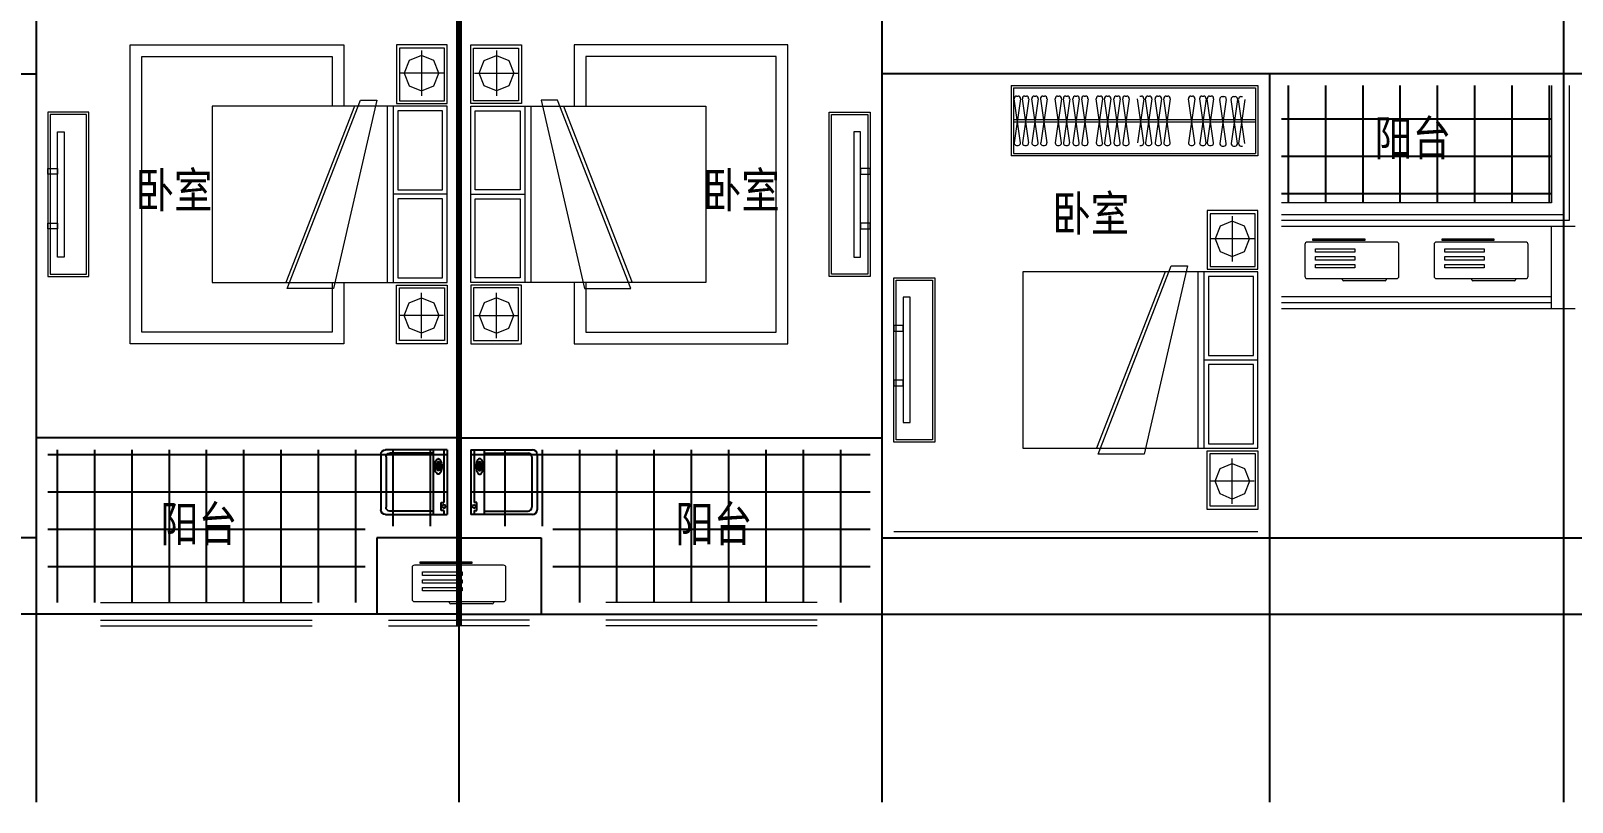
# Model space of a CAD drawing. Extents: x 534658 to 605938, y 404593 to 454993.
# Drawn here: x 563654 to 576773, y 421221 to 427786 of the extents above; entities that cross this region are included whole.
import ezdxf

# ---------------------------------------------------------------- set-up
doc = ezdxf.new("R2010")
doc.units = 0
doc.header["$LTSCALE"] = 1000
doc.header["$MEASUREMENT"] = 0
for name, color, linetype in [('0_厨卫', 154, 'Continuous'), ('0_铺地填充', 251, 'Continuous'), ('DOTE', 1, 'Continuous'), ('PUB_TEXT', 7, 'Continuous')]:
    doc.layers.add(name, color=color, linetype=linetype)
for name, color, linetype, lineweight in [('0_家具', 31, 'Continuous', 9), ('0_栏杆', 163, 'Continuous', 5), ('0_看线', 180, 'Continuous', 9), ('0_空调', 31, 'Continuous', 9)]:
    doc.layers.add(name, color=color, linetype=linetype, lineweight=lineweight)
doc.styles.get("Standard").update_dxf_attribs({"font": 'gbenor.shx', "bigfont": 'gbcbig.shx'})
doc.styles.add('黑体', font='SIMHEI.TTF', dxfattribs={"width": 0.8})
pattern_1 = [(0, (0, 0), (0, 317.5), []), (90, (0, 0), (-317.5, 2e-14), [])]

# ---------------------------------------------------------------- blocks, each defined once
blk = doc.blocks.new('ytjhgkj')
at = {"layer": '0_家具', "ltscale": 0.5}
blk.add_lwpolyline([(34949, 26116), (34599, 26116), (34599, 27516), (34949, 27516)], close=True, dxfattribs=at)
at = {"layer": '0_家具', "color": 251, "ltscale": 40}
for points in [[(34929, 26136), (34619, 26136), (34619, 27496), (34929, 27496)], [(34739, 27349), (34681, 27349), (34681, 26283), (34739, 26283)], [(34681, 27110), (34599, 27110), (34599, 27062), (34681, 27062)], [(34681, 26644), (34599, 26644), (34599, 26596), (34681, 26596)]]:
    blk.add_lwpolyline(points, close=True, dxfattribs=at)
blk = doc.blocks.new('543532535')
at = {"layer": '0_家具'}
for p, q in [((-2370, -135), (-2266, -91)), ((-2266, -49), (-2266, -435)), ((-2266, -91), (-2162, -135)), ((-2453, -242), (-2079, -242)), ((-2412, -242), (-2370, -135)), ((-2370, -349), (-2412, -242)), ((-2162, -135), (-2119, -242)), ((-2119, -242), (-2162, -349)), ((-2266, -393), (-2370, -349)), ((-2162, -349), (-2266, -393)), ((-485, -524), (-2485, -524)), ((-2485, -524), (-2485, -2024)), ((-2025, -2024), (-2025, -524)), ((-1974, -2024), (-1974, -524)), ((-1885, -2074), (-1517, -473)), ((-1123, -473), (-1746, -2074)), ((-1695, -2024), (-1111, -524)), ((-1517, -473), (-1123, -473)), ((-485, -2024), (-485, -524)), ((-2446, -562), (-2446, -1235)), ((-2063, -562), (-2446, -562)), ((-2063, -1235), (-2063, -562)), ((-2485, -1274), (-2025, -1274)), ((-2446, -1235), (-2063, -1235)), ((-2446, -1312), (-2446, -1985)), ((-2063, -1312), (-2446, -1312)), ((-2063, -1985), (-2063, -1312)), ((-2485, -2024), (-485, -2024)), ((-2446, -1985), (-2063, -1985)), ((-1746, -2074), (-1885, -2074)), ((-2370, -2198), (-2412, -2305)), ((-2266, -2154), (-2370, -2198)), ((-2266, -2498), (-2266, -2113)), ((-2162, -2198), (-2266, -2154)), ((-2119, -2305), (-2162, -2198)), ((-2453, -2305), (-2079, -2305)), ((-2412, -2305), (-2370, -2412)), ((-2162, -2412), (-2119, -2305)), ((-2370, -2412), (-2266, -2456)), ((-2266, -2456), (-2162, -2412))]:
    blk.add_line(p, q, dxfattribs=at)
for points in [[(-2078, -500), (-2485, -500), (-2485, 0), (-2053, 0), (-2053, -500)], [(-2078, -2047), (-2485, -2047), (-2485, -2547), (-2053, -2547), (-2053, -2047)]]:
    blk.add_lwpolyline(points, close=True, dxfattribs=at)
blk.add_lwpolyline([(-1606, -524), (-1606, 0), (215, 0), (215, -2547), (-1606, -2547), (-1606, -2024)], dxfattribs=at)
at = {"layer": '0_家具', "color": 8}
for points in [[(-2078, -477), (-2461, -477), (-2461, -30), (-2078, -30)], [(-2078, -2070), (-2461, -2070), (-2461, -2517), (-2078, -2517)]]:
    blk.add_lwpolyline(points, close=True, dxfattribs=at)
blk.add_lwpolyline([(-1506, -524), (-1506, -100), (115, -100), (115, -2447), (-1506, -2447), (-1506, -2024)], dxfattribs=at)
blk = doc.blocks.new('2362663456')
at = {"layer": '0_家具'}
for p, q in [((-549222, -221839), (-549265, -221946)), ((-549119, -221794), (-549222, -221839)), ((-549119, -221753), (-549119, -222138)), ((-549015, -221839), (-549119, -221794)), ((-548972, -221946), (-549015, -221839)), ((-548932, -221946), (-549305, -221946)), ((-549265, -221946), (-549222, -222053)), ((-549015, -222053), (-548972, -221946)), ((-549222, -222053), (-549119, -222097)), ((-549119, -222097), (-549015, -222053)), ((-550900, -222227), (-548900, -222227)), ((-550900, -223727), (-550900, -222227)), ((-549690, -223727), (-550274, -222227)), ((-549868, -222176), (-550261, -222176)), ((-550261, -222176), (-549639, -223778)), ((-549499, -223778), (-549868, -222176)), ((-549410, -223727), (-549410, -222227)), ((-549360, -223727), (-549360, -222227)), ((-548900, -222227), (-548900, -223727)), ((-549321, -222265), (-548938, -222265)), ((-549321, -222939), (-549321, -222265)), ((-548938, -222265), (-548938, -222939)), ((-548900, -222977), (-549360, -222977)), ((-548938, -222939), (-549321, -222939)), ((-549321, -223015), (-548938, -223015)), ((-549321, -223689), (-549321, -223015)), ((-548938, -223015), (-548938, -223689)), ((-548900, -223727), (-550900, -223727)), ((-549639, -223778), (-549499, -223778)), ((-548938, -223689), (-549321, -223689)), ((-549119, -224202), (-549119, -223816)), ((-549265, -224009), (-549222, -223902)), ((-549222, -223902), (-549119, -223858)), ((-549119, -223858), (-549015, -223902)), ((-549015, -223902), (-548972, -224009)), ((-548932, -224009), (-549305, -224009)), ((-549222, -224116), (-549265, -224009)), ((-548972, -224009), (-549015, -224116)), ((-549119, -224160), (-549222, -224116)), ((-549015, -224116), (-549119, -224160))]:
    blk.add_line(p, q, dxfattribs=at)
for points in [[(-549306, -222204), (-548900, -222204), (-548900, -221704), (-549332, -221704), (-549332, -222204)], [(-549306, -223751), (-548900, -223751), (-548900, -224251), (-549332, -224251), (-549332, -223751)]]:
    blk.add_lwpolyline(points, close=True, dxfattribs=at)
at = {"layer": '0_家具', "color": 8}
for points in [[(-549306, -222181), (-548924, -222181), (-548924, -221734), (-549306, -221734)], [(-549306, -223774), (-548924, -223774), (-548924, -224221), (-549306, -224221)]]:
    blk.add_lwpolyline(points, close=True, dxfattribs=at)
blk = doc.blocks.new('A$C0FD84BE6')
at = {"layer": '0_空调', "color": 8}
for p, q in [((320, 10), (320, 20)), ((693, 20), (693, 10)), ((683, 0), (330, 0))]:
    blk.add_line(p, q, dxfattribs=at)
at = {"layer": '0_空调'}
blk.add_lwpolyline([(20, 20), (780, 20, 0.414214), (800, 40), (800, 310, 0.414214), (780, 330), (20, 330, 0.414214), (0, 310), (0, 40, 0.414214)], format="xyb", close=True, dxfattribs=at)
at = {"layer": '0_空调', "color": 8}
for points in [[(69, 359), (509, 359), (509, 344), (69, 344)], [(90, 272), (426, 272), (426, 243), (90, 243)], [(90, 206), (426, 206), (426, 177), (90, 177)], [(90, 140), (426, 140), (426, 111), (90, 111)]]:
    blk.add_lwpolyline(points, close=True, dxfattribs=at)
for centre, start, end in [((330, 10), 180, 270), ((683, 10), 270, 0)]:
    blk.add_arc(centre, 10, start, end, dxfattribs=at)
blk = doc.blocks.new('A$C18574356')
for p, q in [((0, 552), (0, 0)), ((29, 552), (29, 101)), ((71, 448), (79, 448)), ((91, 435), (77, 435)), ((77, 435), (77, 383)), ((91, 383), (91, 435)), ((116, 522), (489, 522)), ((521, 490), (521, 62)), ((70, 374), (79, 375)), ((77, 383), (91, 383)), ((53, 101), (28, 101)), ((28, 34), (53, 34)), ((29, 34), (29, 0)), ((53, 34), (53, 101)), ((116, 30), (489, 30))]:
    blk.add_line(p, q)
at = {"linetype": 'Continuous'}
for p, q in [((0, 552), (525, 552)), ((116, 0), (116, 552)), ((565, 512), (565, 40)), ((525, 0), (0, 0))]:
    blk.add_line(p, q, dxfattribs=at)
blk.add_lwpolyline([(76, 343, 0.185158), (86, 347, 0.102042), (98, 362, 0.060862), (104, 382, 0.047173), (107, 409, 0.047173), (104, 436, 0.060862), (98, 456, 0.102042), (86, 472, 0.185158), (76, 476, 0.185158), (66, 472, 0.102042), (54, 456, 0.060862), (48, 436, 0.047173), (45, 409, 0.047173), (48, 382, 0.060862), (54, 362, 0.102042), (66, 347, 0.185158)], format="xyb", close=True)
for points in [[(71, 448, 0.259034), (68, 446, 0.076276), (64, 437, 0.036515), (62, 426, 0.026615), (61, 411, 0.026615), (62, 396, 0.036515), (64, 385, 0.076276), (68, 376, 0.259034), (71, 375, 0.078462), (72, 375, 0.056762)], [(79, 448, 0.259034), (76, 446, 0.076276), (72, 437, 0.036515), (71, 426, 0.026615), (70, 411, 0.026615), (71, 396, 0.036515), (72, 385, 0.076276), (76, 376, 0.259034), (79, 375, 0.259034), (82, 376, 0.056762), (85, 383, 0.036515)], [(86, 435, 0.008736), (86, 437, 0.076276), (82, 446, 0.259034), (79, 448, 0.259034)]]:
    blk.add_lwpolyline(points, format="xyb")
blk.add_circle((28, 69), 14)
for centre, start, end in [((525, 512), 0, 90), ((525, 40), 270, 0)]:
    blk.add_arc(centre, 40, start, end, dxfattribs=at)
for centre, start, end in [((489, 490), 0, 90), ((489, 62), 270, 0)]:
    blk.add_arc(centre, 32, start, end)
at = {"width": 0.8, "flags": 9}
for tag in ['YSIZE', 'XSIZE']:
    blk.add_attdef(tag, (0, 276), '', height=0.4, rotation=90, dxfattribs=at)

msp = doc.modelspace()

# ---------------------------------------------------------------- hatches: boundary and pattern name
at = {"layer": '0_铺地填充'}
h = msp.add_hatch(dxfattribs=at)
h.set_pattern_fill('NET', color=256, scale=100, style=0)
h.set_pattern_definition(pattern_1)
h.paths.add_polyline_path([(576598, 426321), (576598, 427321), (576198, 427321), (574698, 427321), (574298, 427321), (574298, 426321)])
h.paths.add_polyline_path([(574990, 426586), (575880, 426586), (575880, 427173), (574990, 427173)], flags=24)
h = msp.add_hatch(dxfattribs=at)
h.set_pattern_fill('NET', color=256, scale=100, style=0)
h.set_pattern_definition(pattern_1)
h.paths.add_polyline_path([(566498, 423571), (567198, 423571), (567198, 424221), (566498, 424221), (563798, 424221), (563798, 422921), (566498, 422921)])
h.paths.add_polyline_path([(564657, 423302), (565547, 423302), (565547, 423889), (564657, 423889)], flags=24)
h = msp.add_hatch(dxfattribs=at)
h.set_pattern_fill('NET', color=256, scale=100, style=0)
h.set_pattern_definition(pattern_1)
h.paths.add_polyline_path([(567398, 424221), (568098, 424221), (570798, 424221), (570798, 422921), (568098, 422921), (568098, 423571), (567398, 423571)])
h.paths.add_polyline_path([(569939, 423302), (569049, 423302), (569049, 423889), (569939, 423889)], flags=24)

# ---------------------------------------------------------------- linework, layer by layer
at = {"const_width": 50}
msp.add_lwpolyline([(567298, 431821), (567298, 422721)], dxfattribs=at)
at = {"layer": '0_家具'}
for p, q in [((571998, 427321), (574098, 427321)), ((571998, 427321), (571998, 426721)), ((572018, 427301), (574078, 427301)), ((572018, 427301), (572018, 426741)), ((574078, 427301), (574078, 426741)), ((574098, 427321), (574098, 426721)), ((574098, 426721), (571998, 426721)), ((572018, 426741), (574078, 426741))]:
    msp.add_line(p, q, dxfattribs=at)
at = {"layer": '0_家具', "color": 8}
for p, q in [((572077, 426833), (572023, 427208)), ((572077, 427208), (572023, 426833)), ((572043, 427231), (572058, 427231)), ((572147, 426833), (572093, 427208)), ((572147, 427208), (572093, 426833)), ((572113, 427231), (572127, 427231)), ((572228, 426833), (572174, 427208)), ((572228, 427208), (572174, 426833)), ((572194, 427231), (572208, 427231)), ((572303, 426833), (572249, 427208)), ((572303, 427208), (572249, 426833)), ((572268, 427231), (572283, 427231)), ((572427, 426833), (572373, 427208)), ((572427, 427208), (572373, 426833)), ((572393, 427231), (572407, 427231)), ((572496, 426833), (572442, 427208)), ((572496, 427208), (572442, 426833)), ((572462, 427231), (572476, 427231)), ((572578, 426833), (572524, 427208)), ((572578, 427208), (572524, 426833)), ((572544, 427231), (572558, 427231)), ((572652, 426833), (572598, 427208)), ((572652, 427208), (572598, 426833)), ((572618, 427231), (572632, 427231)), ((572776, 426833), (572722, 427208)), ((572776, 427208), (572722, 426833)), ((572742, 427231), (572757, 427231)), ((572846, 426833), (572792, 427208)), ((572846, 427208), (572792, 426833)), ((572812, 427231), (572826, 427231)), ((572927, 426833), (572873, 427208)), ((572927, 427208), (572873, 426833)), ((572893, 427231), (572907, 427231)), ((573002, 426833), (572948, 427208)), ((573002, 427208), (572948, 426833)), ((572967, 427231), (572982, 427231)), ((573126, 426833), (573072, 427208)), ((573126, 427208), (573072, 426833)), ((573092, 427231), (573106, 427231)), ((573195, 426833), (573141, 427208)), ((573195, 427208), (573141, 426833)), ((573161, 427231), (573175, 427231)), ((573277, 426833), (573223, 427208)), ((573277, 427208), (573223, 426833)), ((573243, 427231), (573257, 427231)), ((573351, 426833), (573297, 427208)), ((573351, 427208), (573297, 426833)), ((573317, 427231), (573331, 427231)), ((573561, 426833), (573507, 427208)), ((573561, 427208), (573507, 426833)), ((573527, 427231), (573541, 427231)), ((573657, 426833), (573603, 427208)), ((573657, 427208), (573603, 426833)), ((573622, 427231), (573637, 427231)), ((573721, 426833), (573667, 427208)), ((573721, 427208), (573667, 426833)), ((573687, 427231), (573701, 427231)), ((573829, 426828), (573775, 427203)), ((573829, 427203), (573775, 426828)), ((573794, 427226), (573809, 427226)), ((573924, 426828), (573870, 427203)), ((573924, 427203), (573870, 426828)), ((573890, 427226), (573904, 427226)), ((573988, 426828), (573934, 427203)), ((573988, 427203), (573934, 426828)), ((573954, 427226), (573968, 427226)), ((572018, 427031), (574078, 427031)), ((572018, 427011), (574078, 427011)), ((572043, 426811), (572058, 426811)), ((572113, 426811), (572127, 426811)), ((572194, 426811), (572208, 426811)), ((572268, 426811), (572283, 426811)), ((572393, 426811), (572407, 426811)), ((572462, 426811), (572476, 426811)), ((572544, 426811), (572558, 426811)), ((572618, 426811), (572632, 426811)), ((572742, 426811), (572757, 426811)), ((572812, 426811), (572826, 426811)), ((572893, 426811), (572907, 426811)), ((572967, 426811), (572982, 426811)), ((573092, 426811), (573106, 426811)), ((573161, 426811), (573175, 426811)), ((573243, 426811), (573257, 426811)), ((573317, 426811), (573331, 426811)), ((573527, 426811), (573541, 426811)), ((573622, 426811), (573637, 426811)), ((573687, 426811), (573701, 426811)), ((573794, 426806), (573809, 426806)), ((573890, 426806), (573904, 426806)), ((573954, 426806), (573968, 426806))]:
    msp.add_line(p, q, dxfattribs=at)
for centre, start, end in [((572043, 427211), 90, 187.5946), ((572058, 427211), 352.4054, 90), ((572113, 427211), 90, 187.5946), ((572127, 427211), 352.4054, 90), ((572194, 427211), 90, 187.5946), ((572208, 427211), 352.4054, 90), ((572268, 427211), 90, 187.5946), ((572283, 427211), 352.4054, 90), ((572393, 427211), 90, 187.5946), ((572407, 427211), 352.4054, 90), ((572462, 427211), 90, 187.5946), ((572476, 427211), 352.4054, 90), ((572544, 427211), 90, 187.5946), ((572558, 427211), 352.4054, 90), ((572618, 427211), 90, 187.5946), ((572632, 427211), 352.4054, 90), ((572742, 427211), 90, 187.5946), ((572757, 427211), 352.4054, 90), ((572812, 427211), 90, 187.5946), ((572826, 427211), 352.4054, 90), ((572893, 427211), 90, 187.5946), ((572907, 427211), 352.4054, 90), ((572967, 427211), 90, 187.5946), ((572982, 427211), 352.4054, 90), ((573106, 427211), 352.4054, 90), ((573161, 427211), 90, 187.5946), ((573175, 427211), 352.4054, 90), ((573243, 427211), 90, 187.5946), ((573257, 427211), 352.4054, 90), ((573317, 427211), 90, 187.5946), ((573331, 427211), 352.4054, 90), ((573527, 427211), 90, 187.5946), ((573541, 427211), 352.4054, 90), ((573622, 427211), 90, 187.5946), ((573637, 427211), 352.4054, 90), ((573687, 427211), 90, 187.5946), ((573701, 427211), 352.4054, 90), ((573794, 427206), 90, 187.5946), ((573809, 427206), 352.4054, 90), ((573890, 427206), 90, 187.5946), ((573904, 427206), 352.4054, 90), ((573954, 427206), 90, 187.5946), ((572043, 426831), 172.4054, 270), ((572058, 426831), 270, 7.5946), ((572113, 426831), 172.4054, 270), ((572127, 426831), 270, 7.5946), ((572194, 426831), 172.4054, 270), ((572208, 426831), 270, 7.5946), ((572268, 426831), 172.4054, 270), ((572283, 426831), 270, 7.5946), ((572393, 426831), 172.4054, 270), ((572407, 426831), 270, 7.5946), ((572462, 426831), 172.4054, 270), ((572476, 426831), 270, 7.5946), ((572544, 426831), 172.4054, 270), ((572558, 426831), 270, 7.5946), ((572618, 426831), 172.4054, 270), ((572632, 426831), 270, 7.5946), ((572742, 426831), 172.4054, 270), ((572757, 426831), 270, 7.5946), ((572812, 426831), 172.4054, 270), ((572826, 426831), 270, 7.5946), ((572893, 426831), 172.4054, 270), ((572907, 426831), 270, 7.5946), ((572967, 426831), 172.4054, 270), ((572982, 426831), 270, 7.5946), ((573106, 426831), 270, 7.5946), ((573161, 426831), 172.4054, 270), ((573175, 426831), 270, 7.5946), ((573243, 426831), 172.4054, 270), ((573257, 426831), 270, 7.5946), ((573317, 426831), 172.4054, 270), ((573331, 426831), 270, 7.5946), ((573527, 426831), 172.4054, 270), ((573541, 426831), 270, 7.5946), ((573622, 426831), 172.4054, 270), ((573637, 426831), 270, 7.5946), ((573687, 426831), 172.4054, 270), ((573701, 426831), 270, 7.5946), ((573794, 426826), 172.4054, 270), ((573809, 426826), 270, 7.5946), ((573890, 426826), 172.4054, 270), ((573904, 426826), 270, 7.5946), ((573954, 426826), 172.4054, 270)]:
    msp.add_arc(centre, 20, start, end, dxfattribs=at)
at = {"layer": '0_栏杆'}
for p, q in [((576598, 427321), (576598, 426321)), ((576698, 427321), (576698, 426221)), ((576748, 427321), (576748, 426171)), ((576598, 426321), (574298, 426321)), ((576698, 426221), (574298, 426221)), ((576748, 426171), (574298, 426171)), ((576798, 426121), (574298, 426121)), ((576598, 425421), (576598, 426121)), ((576598, 425521), (574298, 425521)), ((576598, 425471), (574298, 425471)), ((576798, 425421), (574298, 425421)), ((564248, 422921), (566048, 422921)), ((570348, 422921), (568548, 422921)), ((564248, 422820), (566048, 422820)), ((564248, 422771), (566048, 422771)), ((564248, 422721), (566048, 422721)), ((566698, 422820), (567298, 422820)), ((566698, 422771), (567298, 422771)), ((566698, 422721), (567298, 422721)), ((567898, 422820), (567298, 422820)), ((567898, 422771), (567298, 422771)), ((567898, 422721), (567298, 422721)), ((570348, 422820), (568548, 422820)), ((570348, 422771), (568548, 422771)), ((570348, 422721), (568548, 422721))]:
    msp.add_line(p, q, dxfattribs=at)
at = {"layer": '0_看线'}
msp.add_line((574098, 423521), (570998, 423521), dxfattribs=at)
at = {"layer": 'DOTE', "ltscale": 0.5}
for p, q in [((567298, 443771), (567298, 421221)), ((576698, 435021), (576698, 421221)), ((563698, 432621), (563698, 421221)), ((570898, 432621), (570898, 421221)), ((547148, 427421), (563698, 427421)), ((587448, 427421), (570898, 427421)), ((574198, 427421), (574198, 421221)), ((567298, 424321), (563698, 424321)), ((567298, 424321), (563698, 424321)), ((567298, 424321), (570898, 424321)), ((567298, 424321), (570898, 424321)), ((563698, 423471), (547148, 423471)), ((566598, 423471), (566598, 422820)), ((567298, 423471), (566598, 423471)), ((567298, 423471), (567998, 423471)), ((567998, 423471), (567998, 422820)), ((570898, 423471), (587448, 423471)), ((567298, 422820), (547148, 422820)), ((567298, 422820), (587448, 422820))]:
    msp.add_line(p, q, dxfattribs=at)

# ---------------------------------------------------------------- block references
at = {"layer": '0_厨卫', "xscale": -1}
msp.add_blockref('A$C18574356', (567198, 423669), dxfattribs=at)
at = {"layer": '0_厨卫'}
msp.add_blockref('A$C18574356', (567398, 423669), dxfattribs=at)
at = {"layer": '0_家具', "rotation": 180}
for name, p in [('543532535', (564713, 425121)), ('ytjhgkj', (605397, 453210))]:
    msp.add_blockref(name, p, dxfattribs=at)
at = {"layer": '0_家具', "xscale": -1, "rotation": 180}
for name, p in [('543532535', (569883, 425121)), ('ytjhgkj', (529199, 453210)), ('2362663456', (1122998, 202007))]:
    msp.add_blockref(name, p, dxfattribs=at)
at = {"layer": '0_家具'}
msp.add_blockref('ytjhgkj', (536399, 398169), dxfattribs=at)
at = {"layer": '0_空调'}
for p in [(574498, 425658), (575598, 425658), (566898, 422908)]:
    msp.add_blockref('A$C0FD84BE6', p, dxfattribs=at)

# ---------------------------------------------------------------- texts
at = {"layer": 'PUB_TEXT', "style": '黑体', "width": 0.8}
for s, p in [('阳台', (575088, 426724)), ('卧室', (564545, 426280)), ('卧室', (569374, 426280)), ('卧室', (572348, 426082)), ('阳台', (564755, 423440)), ('阳台', (569140, 423440))]:
    msp.add_text(s, height=300, dxfattribs=at).set_placement(p)

doc.saveas('drawing.dxf')
